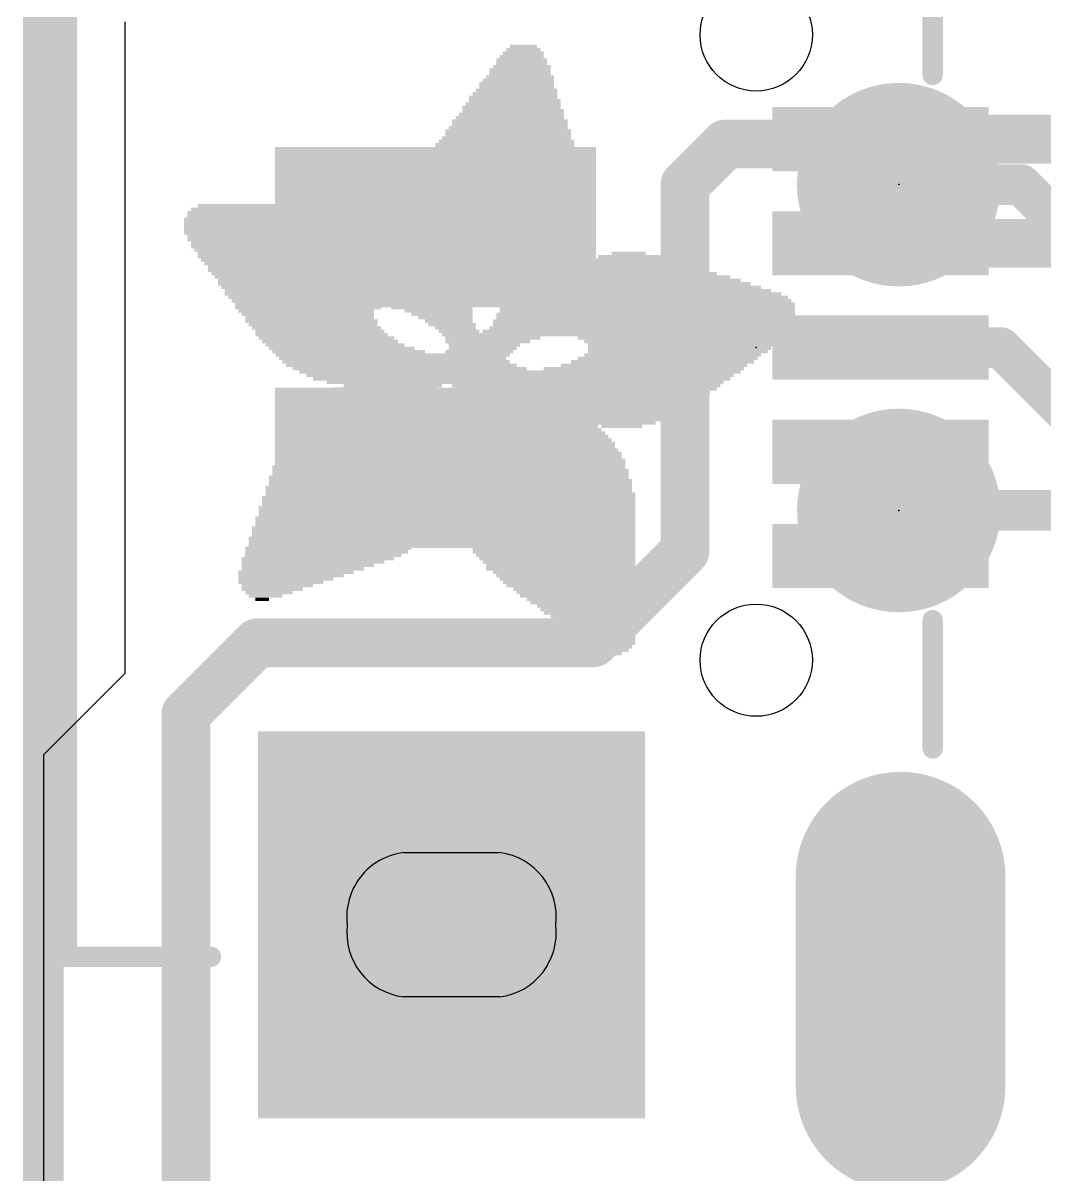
# Model space of a CAD drawing. Extents: x -0.1 to 50.8, y -0.1 to 23.
# Drawn here: x -0.13 to 6.25, y 6.27 to 13.45 of the extents above; entities that cross this region are included whole.
import ezdxf

# ---------------------------------------------------------------- set-up
doc = ezdxf.new("R2010")
doc.units = 0
for name, color, linetype in [('1', 12, 'CONTINUOUS'), ('16', 5, 'CONTINUOUS'), ('17', 110, 'CONTINUOUS'), ('20', 53, 'CONTINUOUS'), ('201', 6, 'CONTINUOUS'), ('21', 40, 'CONTINUOUS'), ('23', 40, 'CONTINUOUS'), ('24', 6, 'CONTINUOUS')]:
    doc.layers.add(name, color=color, linetype=linetype)

# ---------------------------------------------------------------- blocks, each defined once
blk = doc.blocks.new('PIE')
at = {"const_width": 0.5}
blk.add_lwpolyline([(0, -0.25, 1), (0, 0.25, 1), (0, -0.25)], format="xyb", dxfattribs=at)
blk = doc.blocks.new('RECT')
blk.add_solid([(-0.5, -0.5), (0.5, -0.5), (-0.5, 0.5), (0.5, 0.5)])
blk = doc.blocks.new('OFFSETP100')
at = {"const_width": 1}
blk.add_lwpolyline([(0, 0), (1, 0)], dxfattribs=at)
at = {"const_width": 0.5}
for points in [[(0, 0.25, 1), (0, -0.25)], [(1, -0.25, 1), (1, 0.25)]]:
    blk.add_lwpolyline(points, format="xyb", dxfattribs=at)
blk = doc.blocks.new('SQUAREP')
blk.add_solid([(-0.5, -0.5), (0.5, -0.5), (-0.5, 0.5), (0.5, 0.5)])

msp = doc.modelspace()

# ---------------------------------------------------------------- linework, layer by layer
at = {"layer": '1'}
for points, const_width in [([(0, 22.86), (0, 0)], 0.254), ([(5.19, 12.7), (5.22, 12.73)], 0.3048), ([(5.22, 12.73), (7.3025, 12.73)], 0.3048), ([(4.0005, 12.446), (4.2545, 12.7)], 0.3048), ([(4.2545, 12.7), (5.19, 12.7)], 0.3048), ([(4.0005, 10.16), (4.0005, 12.446)], 0.3048), ([(5.22, 12.08), (6.462, 12.08)], 0.3048), ([(5.22, 11.43), (5.969, 11.43)], 0.254), ([(5.969, 11.43), (6.477, 10.922)], 0.254), ([(3.429, 9.5885), (4.0005, 10.16)], 0.3048), ([(0.889, 9.144), (1.3335, 9.5885)], 0.3048), ([(1.3335, 9.5885), (3.429, 9.5885)], 0.3048), ([(0.889, 6.062), (0.889, 9.144)], 0.3048)]:
    msp.add_lwpolyline(points, dxfattribs=dict(at, const_width=const_width))
for points, const_width in [([(5.22, 12.8062, 1), (5.22, 12.6538)], 0.1524), ([(5.2739, 12.6761, 1), (5.1661, 12.7839)], 0.1524), ([(4.2545, 12.7762, 1), (4.2545, 12.6238)], 0.1524), ([(4.3084, 12.6461, 1), (4.2006, 12.7539)], 0.1524), ([(5.1361, 12.7539, 1), (5.2439, 12.6461)], 0.1524), ([(5.19, 12.6238, 1), (5.19, 12.7762)], 0.1524), ([(4.0767, 12.446, 1), (3.9243, 12.446)], 0.1524), ([(3.9466, 12.4999, 1), (4.0544, 12.3921)], 0.1524), ([(5.22, 12.1562, 1), (5.22, 12.0038)], 0.1524), ([(5.22, 11.4935, 1), (5.22, 11.3665)], 0.127), ([(6.0139, 11.4749, 1), (5.9241, 11.3851)], 0.127), ([(5.969, 11.3665, 1), (5.969, 11.4935)], 0.127), ([(4.0544, 10.1061, 1), (3.9466, 10.2139)], 0.1524), ([(3.9243, 10.16, 1), (4.0767, 10.16)], 0.1524), ([(1.3335, 9.6647, 1), (1.3335, 9.5123)], 0.1524), ([(1.3874, 9.5346, 1), (1.2796, 9.6424)], 0.1524), ([(3.3751, 9.6424, 1), (3.4829, 9.5346)], 0.1524), ([(3.429, 9.5123, 1), (3.429, 9.6647)], 0.1524), ([(0.9652, 9.144, 1), (0.8128, 9.144)], 0.1524), ([(0.8351, 9.1979, 1), (0.9429, 9.0901)], 0.1524)]:
    msp.add_lwpolyline(points, format="xyb", dxfattribs=dict(at, const_width=const_width))
at = {"layer": '16', "const_width": 0.254}
for points in [[(0, 0), (0, 22.86)], [(5.334, 12.446), (6.096, 12.446)], [(6.096, 12.446), (6.6675, 11.8745)], [(5.334, 10.414), (6.6675, 10.414)]]:
    msp.add_lwpolyline(points, dxfattribs=at)
at = {"layer": '16', "const_width": 0.127}
for points in [[(5.334, 12.5095, 1), (5.334, 12.3825)], [(6.1409, 12.4909, 1), (6.0511, 12.4011)], [(6.096, 12.3825, 1), (6.096, 12.5095)], [(5.334, 10.4775, 1), (5.334, 10.3505)]]:
    msp.add_lwpolyline(points, format="xyb", dxfattribs=at)
at = {"layer": '20'}
for p, q in [((0.508, 13.462), (0.508, 9.398)), ((0.508, 9.398), (0, 8.89)), ((0, 8.89), (0, 2.54)), ((2.245, 8.28), (2.845, 8.28)), ((2.845, 7.38), (2.245, 7.38))]:
    msp.add_line(p, q, dxfattribs=at)
for centre in [(4.445, 13.38), (4.445, 9.48)]:
    msp.add_circle(centre, 0.35, dxfattribs=at)
for centre, start, end in [((2.295, 7.88), 97.125, 187.125), ((2.795, 7.88), 352.875, 82.875), ((2.295, 7.78), 172.875, 262.875), ((2.795, 7.78), 277.125, 7.125)]:
    msp.add_arc(centre, 0.4031, start, end, dxfattribs=at)
at = {"layer": '21', "const_width": 0.127}
for points in [[(0.145, 15.23), (0.145, 7.63)], [(5.545, 13.93), (5.545, 13.13)], [(5.545, 9.73), (5.545, 8.93)], [(0.145, 7.63), (1.045, 7.63)]]:
    msp.add_lwpolyline(points, dxfattribs=at)
at = {"layer": '21', "const_width": 0.0635}
for points in [[(5.5133, 13.13, 1), (5.5767, 13.13)], [(5.5767, 9.73, 1), (5.5133, 9.73)], [(5.5133, 8.93, 1), (5.5767, 8.93)], [(0.145, 7.6618, 1), (0.145, 7.5983)], [(1.045, 7.5983, 1), (1.045, 7.6618)], [(0.1133, 7.63, 1), (0.1768, 7.63)]]:
    msp.add_lwpolyline(points, format="xyb", dxfattribs=at)
at = {"layer": '23'}
msp.add_point((4.445, 11.43), dxfattribs=at)
at = {"layer": '24'}
for p in [(5.334, 12.446), (5.334, 10.414)]:
    msp.add_point(p, dxfattribs=at)

# ---------------------------------------------------------------- block references
at = {"layer": '1', "xscale": 0.4, "yscale": 1.35, "rotation": 270}
for p in [(5.22, 12.73), (5.22, 12.08), (5.22, 11.43), (5.22, 10.78), (5.22, 10.13)]:
    msp.add_blockref('RECT', p, dxfattribs=at)
at = {"layer": '1', "xscale": 2}
for p in [(2.445, 12.18), (2.445, 10.68)]:
    msp.add_blockref('RECT', p, dxfattribs=at)
at = {"layer": '16', "xscale": 1.27, "yscale": 1.27}
for p in [(5.334, 12.446), (5.334, 10.414)]:
    msp.add_blockref('PIE', p, dxfattribs=at)
at = {"layer": '17', "xscale": 2.413, "yscale": 2.413}
msp.add_blockref('SQUAREP', (2.545, 7.83), dxfattribs=at)
msp.add_blockref('SQUAREP', (2.545, 7.83), dxfattribs=at)
at = {"layer": '17', "xscale": 1.308, "yscale": 1.308, "rotation": 270}
msp.add_blockref('OFFSETP100', (5.345, 8.13), dxfattribs=at)
msp.add_blockref('OFFSETP100', (5.345, 8.13), dxfattribs=at)
at = {"layer": '201', "yscale": 0.0212, "rotation": 180}
for p, xscale in [((2.993, 13.2873), 0.2116), ((2.9931, 13.3085), 0.1693), ((2.9825, 13.2239), 0.3174), ((2.9825, 13.245), 0.2751), ((2.993, 13.2662), 0.2539), ((2.9719, 13.1604), 0.3808), ((2.9719, 13.1392), 0.3808), ((2.9825, 13.1816), 0.3597), ((2.9825, 13.2027), 0.3174), ((2.9507, 13.0758), 0.4655), ((2.9613, 13.0969), 0.4443), ((2.9719, 13.1181), 0.4232), ((2.9402, 13.0123), 0.529), ((2.9507, 13.0335), 0.5078), ((2.9507, 13.0546), 0.4655), ((2.919, 12.9277), 0.6136), ((2.9296, 12.9488), 0.5924), ((2.9402, 12.97), 0.5713), ((2.9296, 12.9911), 0.5501), ((2.9084, 12.8642), 0.6771), ((2.919, 12.8853), 0.6559), ((2.9296, 12.9065), 0.6347), ((2.8978, 12.7796), 0.7829), ((2.8978, 12.8007), 0.7405), ((2.9084, 12.843), 0.7194), ((2.9084, 12.8219), 0.7194), ((2.8873, 12.7161), 0.8463), ((2.8873, 12.7372), 0.804), ((2.8978, 12.7584), 0.7829), ((2.8767, 12.6526), 0.9098), ((2.8767, 12.6949), 0.8675), ((2.8767, 12.6738), 0.8675), ((2.8661, 12.568), 0.9733), ((2.8555, 12.5891), 0.9521), ((2.8661, 12.6314), 0.931), ((2.8661, 12.6103), 0.931), ((2.8555, 12.5045), 1.0368), ((2.8555, 12.5468), 0.9944), ((2.8555, 12.5257), 0.9944), ((2.8449, 12.441), 1.0579), ((2.8555, 12.4199), 1.0791), ((2.8555, 12.4833), 1.0368), ((2.8555, 12.4622), 1.0368), ((2.8555, 12.3987), 1.0791), ((2.8555, 12.3775), 1.0791), ((2.8555, 12.3564), 1.0791), ((1.4591, 12.2929), 1.0791), ((1.4379, 12.3141), 0.9521), ((2.8449, 12.3352), 1.1002), ((2.8449, 12.3141), 1.1002), ((2.8449, 12.2929), 1.1002), ((1.512, 12.2294), 1.2695), ((1.5226, 12.2083), 1.2907), ((1.4802, 12.2718), 1.1637), ((1.5014, 12.2506), 1.206), ((2.8449, 12.2718), 1.1002), ((2.8449, 12.2506), 1.1002), ((2.8449, 12.2294), 1.1002), ((2.8449, 12.2083), 1.1002), ((1.5437, 12.1871), 1.333), ((1.5543, 12.166), 1.3541), ((1.5649, 12.1448), 1.3753), ((2.8449, 12.1871), 1.1002), ((2.8449, 12.166), 1.1002), ((2.8344, 12.1448), 1.0791), ((1.586, 12.1236), 1.3753), ((1.5966, 12.1025), 1.3964), ((2.1467, 12.0813), 2.4544), ((2.1361, 12.0602), 2.4332), ((2.8449, 12.1236), 1.0579), ((2.8449, 12.1025), 1.0579), ((2.1467, 12.039), 2.412), ((1.8717, 12.0179), 1.8196), ((1.8611, 11.9967), 1.7984), ((3.0883, 12.0179), 0.529), ((3.0883, 11.9967), 0.4866), ((3.6701, 11.9967), 0.4232), ((3.649, 12.0179), 0.2116), ((1.8611, 11.9755), 1.7561), ((1.8611, 11.9544), 1.7138), ((1.8717, 11.9332), 1.6927), ((3.0988, 11.9755), 0.4655), ((3.0883, 11.9544), 0.4443), ((3.0777, 11.9332), 0.4232), ((3.6913, 11.9332), 0.7617), ((3.6807, 11.9544), 0.6559), ((3.6701, 11.9755), 0.5501), ((1.8611, 11.9121), 1.6715), ((1.8717, 11.8909), 1.6503), ((1.8822, 11.8697), 1.6292), ((1.8822, 11.8486), 1.5869), ((3.5008, 11.9121), 1.2695), ((3.6066, 11.8486), 1.4811), ((3.5326, 11.8909), 1.333), ((3.5749, 11.8697), 1.4176), ((1.8822, 11.8274), 1.5869), ((1.8928, 11.8063), 1.5657), ((1.9034, 11.7851), 1.5446), ((3.7018, 11.7851), 1.6715), ((3.6384, 11.8274), 1.5446), ((3.6701, 11.8063), 1.608), ((1.9034, 11.764), 1.5446), ((1.914, 11.7428), 1.5234), ((1.9246, 11.7216), 1.5022), ((1.9246, 11.7005), 1.4599), ((3.7653, 11.7005), 1.8408), ((3.7547, 11.7428), 1.7773), ((3.7336, 11.764), 1.735), ((3.7653, 11.7216), 1.7984), ((1.6495, 11.6793), 0.9098), ((1.6389, 11.6582), 0.8463), ((1.6495, 11.637), 0.8252), ((2.4218, 11.6793), 0.5078), ((2.4641, 11.6582), 0.4232), ((2.4853, 11.637), 0.3809), ((3.7547, 11.637), 1.8619), ((3.7653, 11.6793), 1.8408), ((3.7653, 11.6582), 1.8408), ((1.6601, 11.6159), 0.804), ((1.6707, 11.5947), 0.8252), ((1.6812, 11.5735), 0.804), ((2.5064, 11.6159), 0.3385), ((2.5276, 11.5947), 0.2962), ((2.5487, 11.5735), 0.2962), ((3.7547, 11.5947), 1.9042), ((3.7442, 11.5735), 1.8831), ((3.7653, 11.6159), 1.8831), ((1.7024, 11.5524), 0.804), ((1.7341, 11.5101), 0.8252), ((1.7236, 11.5312), 0.804), ((1.7659, 11.4889), 0.8463), ((2.5699, 11.5524), 0.2539), ((2.591, 11.5312), 0.2539), ((3.5643, 11.5101), 2.1581), ((2.8026, 11.4889), 0.5924), ((3.7018, 11.5312), 1.9254), ((3.7336, 11.5524), 1.9042), ((3.9769, 11.4889), 1.2907), ((1.787, 11.4677), 0.8463), ((1.8188, 11.4466), 0.8675), ((1.8611, 11.4254), 0.9098), ((2.7709, 11.4677), 0.529), ((2.7497, 11.4466), 0.4443), ((2.7391, 11.4254), 0.4232), ((3.9875, 11.4677), 1.2272), ((3.9875, 11.4466), 1.1849), ((3.9663, 11.4254), 1.1425), ((1.9034, 11.4043), 0.9521), ((2.1785, 11.3831), 1.4599), ((2.1785, 11.362), 1.4176), ((2.718, 11.4043), 0.4232), ((3.8923, 11.362), 1.1214), ((3.924, 11.3831), 1.1002), ((3.9557, 11.4043), 1.1214), ((2.1996, 11.3408), 1.4176), ((2.2314, 11.3196), 1.4388), ((2.2843, 11.2985), 1.4599), ((2.9719, 11.2773), 2.7506), ((3.7442, 11.2985), 1.2483), ((3.8076, 11.3196), 1.1637), ((3.8605, 11.3408), 1.1425), ((2.9719, 11.2562), 2.6659), ((2.9825, 11.235), 2.6025), ((3.0036, 11.2138), 2.4755), ((2.0515, 11.1292), 0.6559), ((2.0832, 11.1504), 0.6347), ((2.1256, 11.1715), 0.6347), ((2.1785, 11.1927), 0.6136), ((3.3845, 11.1927), 1.6715), ((3.3845, 11.1715), 1.6292), ((2.6863, 11.1504), 0.2327), ((2.6757, 11.1292), 0.2116), ((3.4903, 11.1504), 1.333), ((3.5008, 11.1292), 1.2695), ((1.9775, 11.0657), 0.6347), ((1.9986, 11.0869), 0.6347), ((2.0198, 11.1081), 0.6347), ((2.6439, 11.0657), 0.2327), ((2.6545, 11.1081), 0.2116), ((2.6545, 11.0869), 0.2116), ((3.4903, 11.1081), 1.206), ((3.4903, 11.0869), 1.1637), ((3.4903, 11.0657), 1.1214), ((1.9246, 11.0023), 0.6559), ((1.9457, 11.0234), 0.6559), ((1.9563, 11.0446), 0.6347), ((2.6334, 11.0023), 0.2962), ((2.6334, 11.0234), 0.2539), ((2.6439, 11.0446), 0.2327), ((3.4691, 11.0446), 1.0791), ((3.4585, 11.0234), 1.0156), ((3.448, 11.0023), 0.9521), ((1.8611, 10.9176), 0.6559), ((1.8822, 10.9599), 0.6559), ((1.8822, 10.9388), 0.6559), ((1.9034, 10.9811), 0.6559), ((2.6122, 10.9176), 0.3808), ((2.6228, 10.9388), 0.3597), ((2.6228, 10.9599), 0.3174), ((2.6334, 10.9811), 0.2962), ((3.4268, 10.9811), 0.9098), ((3.4056, 10.9599), 0.8252), ((3.2258, 10.9388), 0.4655), ((3.2469, 10.9176), 0.4655), ((3.6066, 10.9388), 0.2539), ((1.8399, 10.8542), 0.6982), ((1.8505, 10.8965), 0.6771), ((1.8505, 10.8753), 0.6771), ((2.5805, 10.8542), 0.4866), ((2.591, 10.8753), 0.4655), ((2.6016, 10.8965), 0.402), ((3.2575, 10.8965), 0.4866), ((3.2787, 10.8753), 0.4866), ((3.2893, 10.8542), 0.5078), ((2.1679, 10.8118), 1.3964), ((2.1679, 10.7907), 1.3964), ((2.1785, 10.7695), 1.4176), ((1.8399, 10.833), 0.6982), ((2.5699, 10.833), 0.5501), ((3.2998, 10.833), 0.529), ((3.2998, 10.8118), 0.529), ((3.321, 10.7907), 0.529), ((3.3316, 10.7695), 0.5501), ((2.189, 10.7272), 1.4811), ((2.2102, 10.706), 1.5234), ((2.1785, 10.7484), 1.4599), ((3.3316, 10.7272), 0.5924), ((3.3316, 10.706), 0.5924), ((3.3316, 10.7484), 0.5501), ((2.5381, 10.6637), 2.2216), ((2.5381, 10.6426), 2.2216), ((2.5276, 10.6849), 2.2005), ((2.5276, 10.5579), 2.2851), ((2.5276, 10.6214), 2.2428), ((2.5381, 10.6003), 2.2639), ((2.5381, 10.5791), 2.2639), ((2.5276, 10.4945), 2.3274), ((2.5381, 10.5156), 2.3062), ((2.5276, 10.5368), 2.2851), ((1.9351, 10.431), 1.1849), ((1.9351, 10.4098), 1.1849), ((1.9563, 10.4733), 1.1849), ((1.9563, 10.4522), 1.1849), ((3.1306, 10.4733), 1.1214), ((3.1306, 10.4522), 1.1214), ((3.1306, 10.431), 1.1214), ((3.1306, 10.4098), 1.1214), ((1.914, 10.3675), 1.1849), ((1.9034, 10.3464), 1.1637), ((1.9246, 10.3887), 1.1637), ((3.1412, 10.3887), 1.1002), ((3.1412, 10.3675), 1.1002), ((3.1412, 10.3464), 1.1002), ((1.8717, 10.304), 1.1425), ((1.8611, 10.2829), 1.1214), ((1.8928, 10.3252), 1.1425), ((3.1412, 10.3252), 1.1002), ((3.1517, 10.304), 1.0791), ((3.1517, 10.2829), 1.0791), ((1.8293, 10.2406), 1.1002), ((1.8188, 10.2194), 1.0791), ((1.8082, 10.1982), 1.0579), ((1.8505, 10.2617), 1.1002), ((3.1517, 10.2617), 1.0791), ((3.1623, 10.2406), 1.0579), ((3.1729, 10.2194), 1.0368), ((3.1729, 10.1982), 1.0368), ((1.7447, 10.1348), 0.9733), ((1.7765, 10.1771), 1.0368), ((1.7659, 10.1559), 1.0156), ((3.1835, 10.1771), 1.0156), ((3.1835, 10.1559), 1.0156), ((3.1941, 10.1348), 0.9944), ((1.6812, 10.0925), 0.8886), ((1.6495, 10.0713), 0.8252), ((1.6178, 10.0501), 0.7617), ((1.713, 10.1136), 0.9521), ((3.2046, 10.1136), 0.9733), ((3.2152, 10.0925), 0.9521), ((3.2258, 10.0713), 0.931), ((3.2258, 10.0501), 0.931), ((1.5755, 10.029), 0.7194), ((1.5437, 10.0078), 0.6559), ((1.512, 9.9867), 0.5924), ((3.2469, 10.029), 0.8886), ((3.2575, 10.0078), 0.8675), ((3.2681, 9.9867), 0.8463), ((1.4802, 9.9655), 0.529), ((1.4591, 9.9444), 0.4443), ((1.4273, 9.9232), 0.3809), ((3.2787, 9.9655), 0.8252), ((3.2893, 9.9444), 0.804), ((3.3104, 9.9232), 0.7617), ((1.4062, 9.902), 0.2962), ((1.385, 9.8809), 0.2116), ((1.3639, 9.8597), 0.0846), ((3.321, 9.902), 0.7405), ((3.3316, 9.8809), 0.7194), ((3.3527, 9.8597), 0.6771), ((3.3633, 9.8386), 0.6559), ((3.3845, 9.8174), 0.6136), ((3.3951, 9.7962), 0.5924), ((3.4056, 9.7751), 0.5713), ((3.4268, 9.7539), 0.529), ((3.4374, 9.7328), 0.5078), ((3.448, 9.7116), 0.4866), ((3.4691, 9.6905), 0.4443), ((3.4797, 9.6693), 0.4232), ((3.4903, 9.6481), 0.402), ((3.5114, 9.627), 0.3597), ((3.522, 9.6058), 0.3385), ((3.5432, 9.5847), 0.2962), ((3.5432, 9.5635), 0.2539), ((3.5432, 9.5423), 0.2116), ((3.5432, 9.5212), 0.127)]:
    msp.add_blockref('RECT', p, dxfattribs=dict(at, xscale=xscale))

doc.saveas('drawing.dxf')
